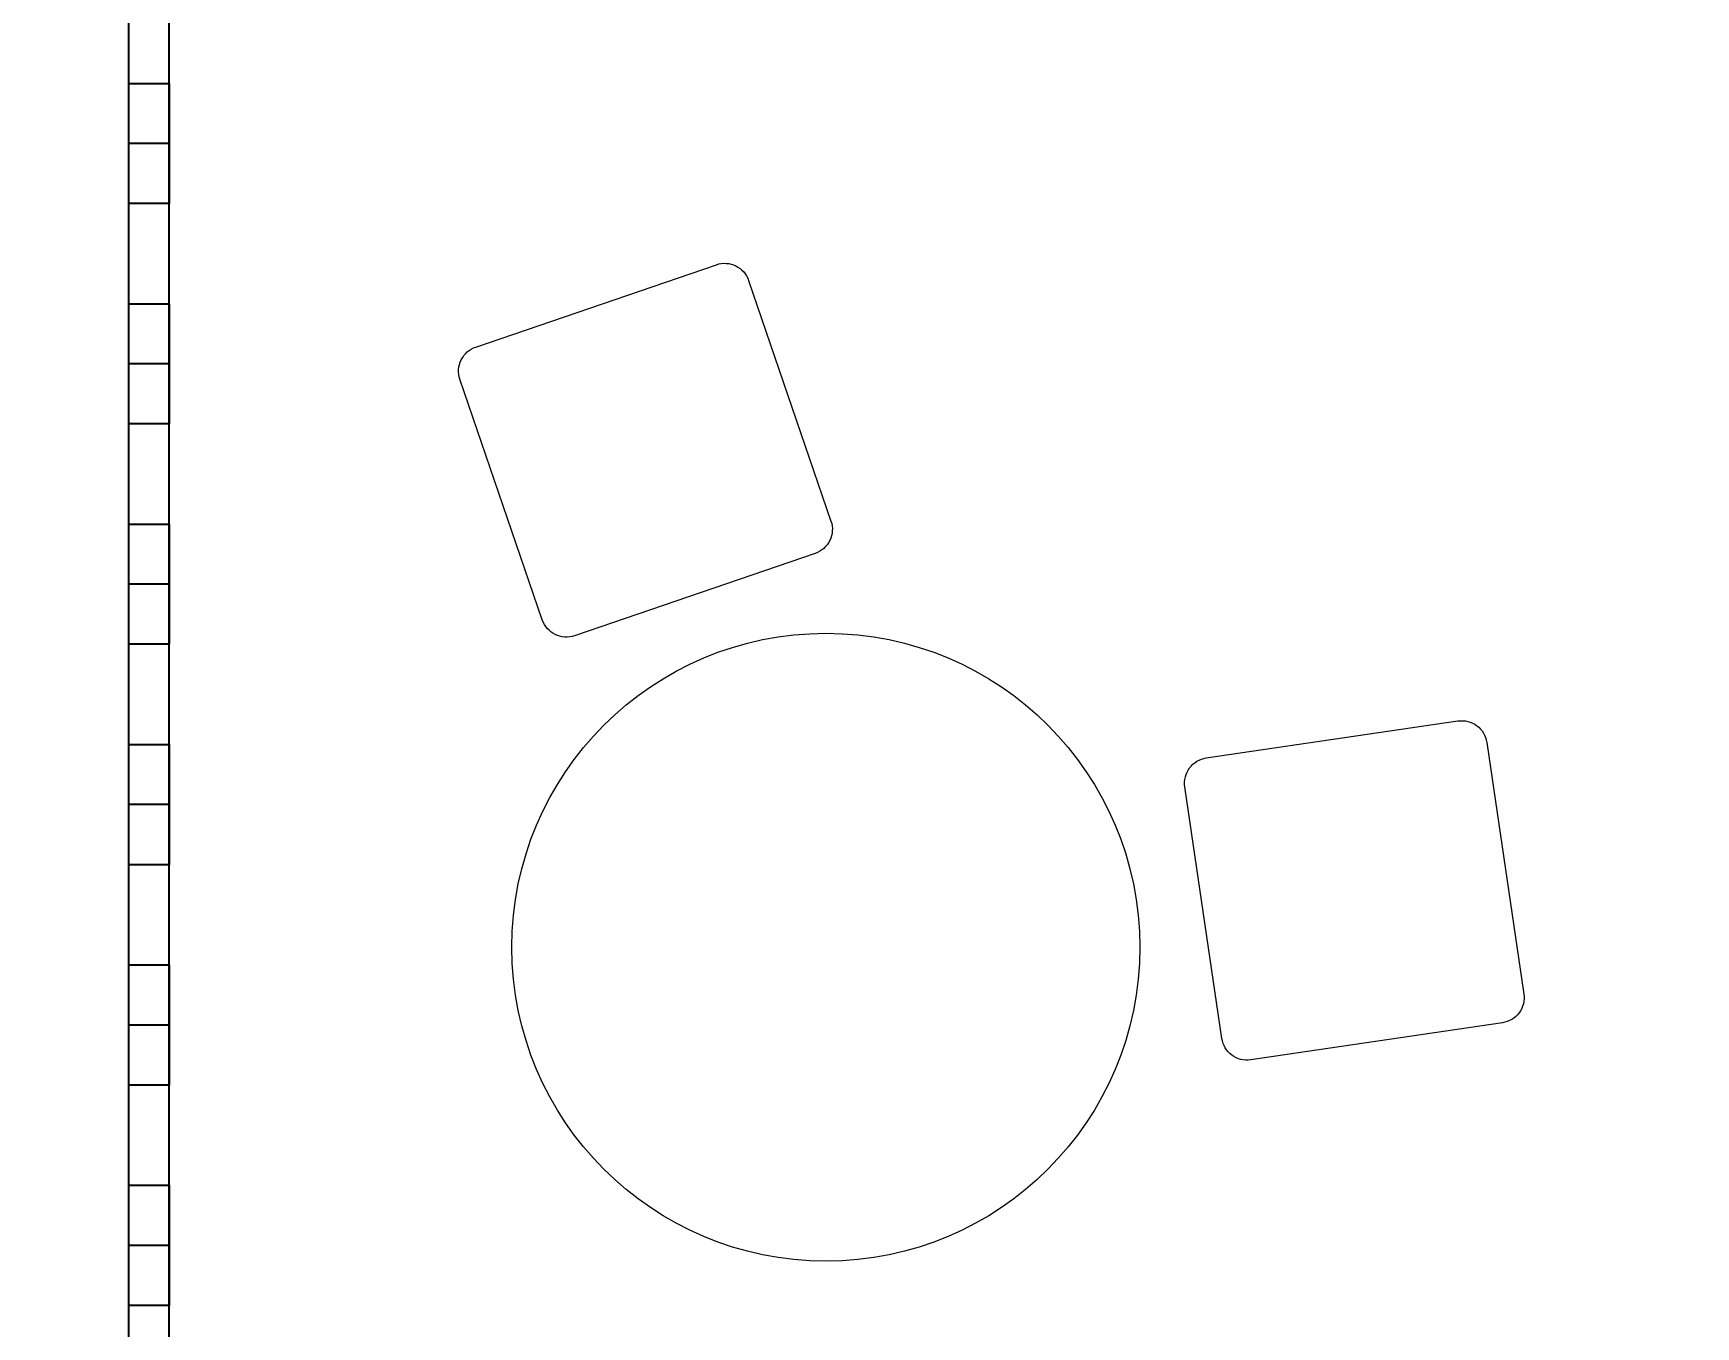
# Model space of a CAD drawing. Header units: inches. Extents: x -173 to 14008, y -3334 to 10368.
# Drawn here: x 5305.3 to 5517.1, y 7126.1 to 7290.9 of the extents above; entities that cross this region are included whole.
import ezdxf

# ---------------------------------------------------------------- set-up
doc = ezdxf.new("R2010")
doc.units = ezdxf.units.IN
doc.header["$MEASUREMENT"] = 0
doc.layers.add('ARREDAMENTO', color=8, linetype='Continuous', lineweight=18)
doc.layers.add('QUOTE', color=6, linetype='Continuous', lineweight=9)
doc.styles.get("Standard").update_dxf_attribs({"font": 'Arial.ttf'})
doc.dimstyles.get("Standard").update_dxf_attribs({"dimtxt": 15, "dimasz": 10, "dimexe": 10, "dimexo": 10, "dimgap": 5, "dimtad": 2, "dimtih": 1, "dimtoh": 1, "dimdec": 0, "dimzin": 0, "dimdsep": 46, "dimtxsty": 'Standard', "dimblk": 'OBLIQUE', "dimblk1": 'OBLIQUE', "dimblk2": 'OBLIQUE', "dimcen": 0.09, "dimdle": 10, "dimadec": 0, "dimazin": 0, "dimtfac": 1, "dimtdec": 0, "dimtofl": 0, "dimtmove": 0, "dimatfit": 3, "dimldrblk": 'OBLIQUE', "dimfxl": 1, "dimtolj": 1, "dimtzin": 0, "dimarcsym": 0})

# ---------------------------------------------------------------- blocks, each defined once
blk = doc.blocks.new('_Oblique')
at = {"color": 0, "linetype": 'ByBlock', "lineweight": -2}
blk.add_line((-0.5, -0.5), (0.5, 0.5), dxfattribs=at)
blk = doc.blocks.new('*D20')
at = {"layer": 'Defpoints', "color": 0, "transparency": 16777216}
for p in [(5317.5, 7662.06), (5244.22, 7012.36), (5317.5, 7012.36)]:
    blk.add_point(p, dxfattribs=at)
at = {"layer": 'QUOTE', "color": 0, "lineweight": -2, "transparency": 16777216}
for p, q in [((5244.22, 7672.06), (5244.22, 7002.36)), ((5307.5, 7662.06), (5234.22, 7662.06)), ((5307.5, 7012.36), (5234.22, 7012.36))]:
    blk.add_line(p, q, dxfattribs=at)
at = {"layer": 'QUOTE', "color": 0, "lineweight": -2, "transparency": 16777216, "xscale": 10, "yscale": 10, "zscale": 10}
for p, rotation in [((5244.22, 7662.06), 90), ((5244.22, 7012.36), 270)]:
    blk.add_blockref('_Oblique', p, dxfattribs=dict(at, rotation=rotation))
at = {"layer": 'QUOTE', "color": 0, "transparency": 16777216, "insert": (5222.54, 7337.21), "char_height": 15, "attachment_point": 5}
blk.add_mtext('\\A1;650', dxfattribs=at)

msp = doc.modelspace()

# ---------------------------------------------------------------- linework, layer by layer
for p, q in [((5317.5, 7012.36), (5317.5, 7662.36)), ((5322.61, 7241.17), (5322.61, 7381.56)), ((5322.61, 7276.9), (5317.5, 7276.9)), ((5322.61, 7248.82), (5317.5, 7248.82)), ((5322.61, 7100.77), (5322.61, 7241.17)), ((5322.61, 7220.75), (5317.5, 7220.75)), ((5322.61, 7192.67), (5317.5, 7192.67)), ((5322.61, 7164.59), (5317.5, 7164.59)), ((5322.61, 7136.51), (5317.5, 7136.51))]:
    msp.add_line(p, q)
msp.add_lwpolyline([(6027.67, 7202.33), (6027.5, 7012.36), (5317.5, 7012.36), (5317.5, 7662.36)])
for points in [[(5322.61, 7284.56), (5322.61, 7269.25), (5317.5, 7269.25), (5317.5, 7284.56)], [(5322.61, 7256.48), (5322.61, 7241.17), (5317.5, 7241.17), (5317.5, 7256.48)], [(5322.61, 7228.41), (5322.61, 7213.09), (5317.5, 7213.09), (5317.5, 7228.41)], [(5322.61, 7200.33), (5322.61, 7185.01), (5317.5, 7185.01), (5317.5, 7200.33)], [(5322.61, 7172.25), (5322.61, 7156.93), (5317.5, 7156.93), (5317.5, 7172.25)], [(5322.61, 7144.17), (5322.61, 7128.85), (5317.5, 7128.85), (5317.5, 7144.17)]]:
    msp.add_lwpolyline(points, close=True)
at = {"layer": 'ARREDAMENTO'}
for points in [[(5361.68, 7250.97), (5392.34, 7261.46, -0.414214), (5396.45, 7259.45), (5406.94, 7228.79, -0.414214), (5404.93, 7224.68), (5374.27, 7214.19, -0.414214), (5370.16, 7216.2), (5359.67, 7246.86, -0.414214)], [(5454.75, 7198.61), (5486.81, 7203.33, -0.414214), (5490.48, 7200.6), (5495.21, 7168.54, -0.414214), (5492.48, 7164.87), (5460.42, 7160.14, -0.414214), (5456.74, 7162.87), (5452.02, 7194.93, -0.414214)]]:
    msp.add_lwpolyline(points, format="xyb", close=True, dxfattribs=at)
msp.add_circle((5406.29, 7174.5), 40, dxfattribs=at)

# ---------------------------------------------------------------- dimensions: what is measured, and where the dimension line sits
at = {"layer": 'QUOTE'}
dim = msp.add_linear_dim(base=(5244.22, 7012.36), p1=(5317.5, 7662.06), p2=(5317.5, 7012.36), angle=270, dimstyle='Standard', dxfattribs=at)
dim.commit()
dim.dimension.update_dxf_attribs({"geometry": '*D20', "text_midpoint": (5222.54, 7337.21)})

doc.saveas('drawing.dxf')
